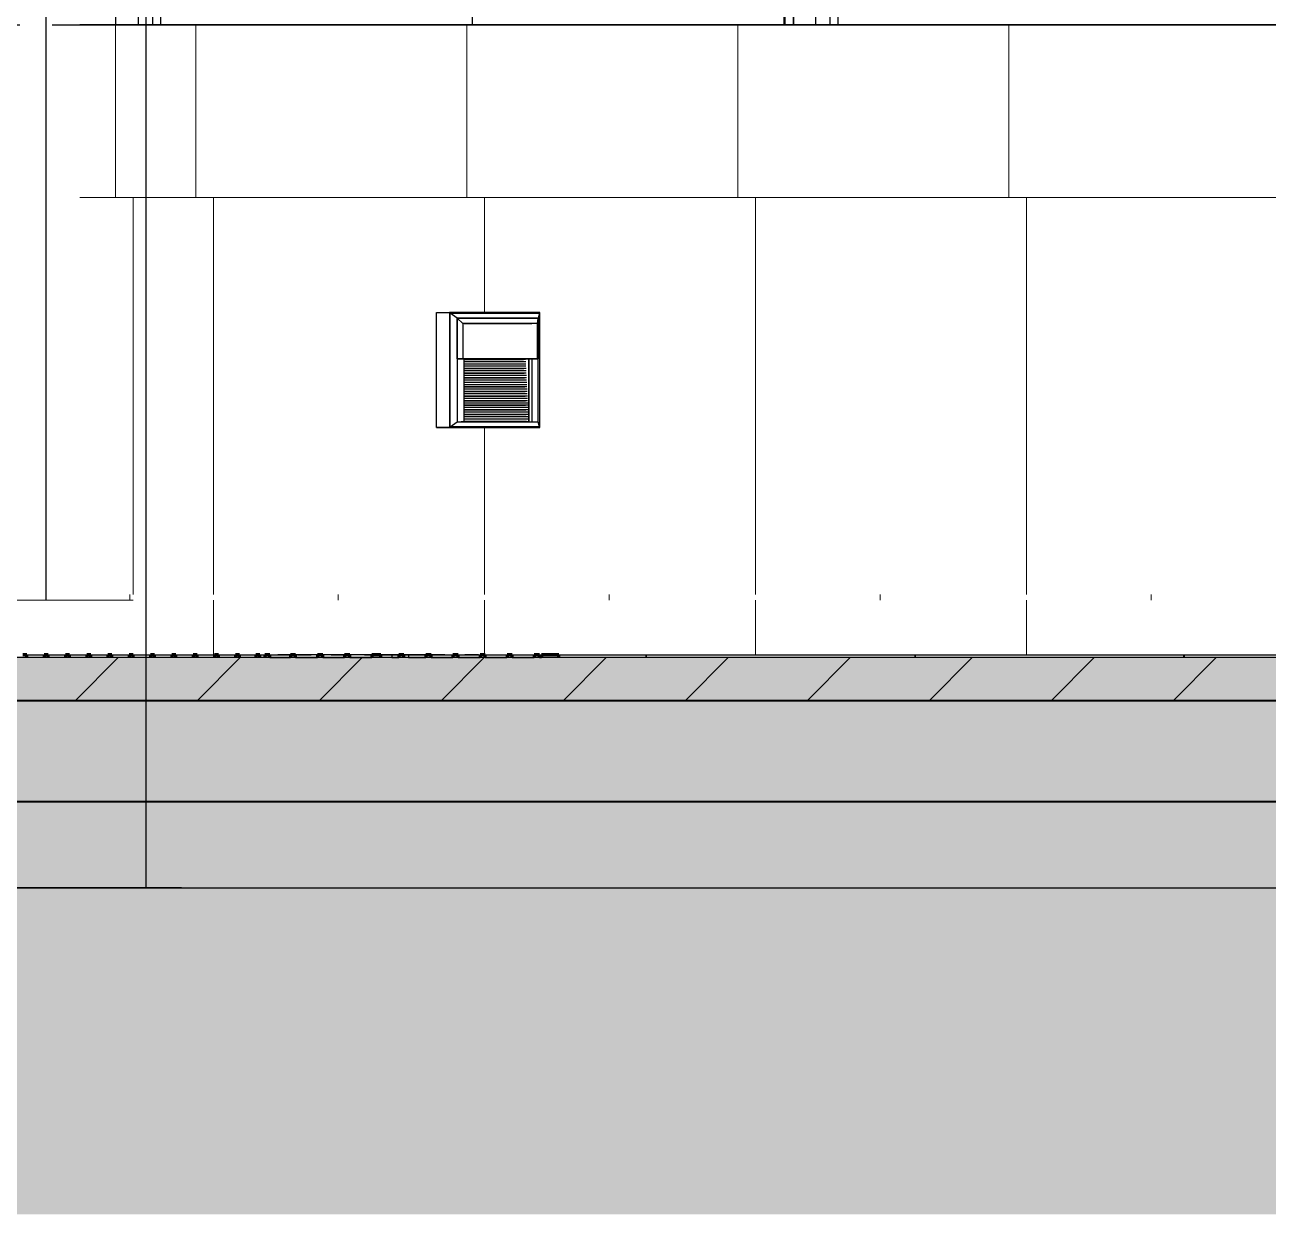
# Model space of a CAD drawing. Header units: millimetres. Extents: x 2519235 to 7246330, y 25937 to 201821.
# Drawn here: x 2748666 to 2750828, y 28504 to 30589 of the extents above; entities that cross this region are included whole.
import ezdxf

# ---------------------------------------------------------------- set-up
doc = ezdxf.new("R2010")
doc.units = ezdxf.units.MM
doc.set_wipeout_variables(frame=1)
doc.linetypes.add('TA_GL_000.90000', pattern=[2.475, 0.9, -0.225, 0.225, -0.225, 0.9])
for name, color, linetype in [('000 - 0_HIDE_OBJ_FRAMING_DEF_SUB_1', 7, 'Continuous'), ('000 - 0_SYM_DWG_GRIDLINE_MAIN_COLOR_251', 7, 'Continuous'), ('000 - CONCRETE_COL_CUT_COLOR_1', 7, 'Continuous'), ('000 - CONCRETE_COL_CUT_COLOR_3', 7, 'Continuous'), ('000 - CONCRETE_COL_CUT_COLOR_5', 7, 'Continuous'), ('000 - CONCRETE_COL_HATCH_', 7, 'Continuous'), ('000 - CONCRETE_COL_WIPEOUT_', 7, 'Continuous'), ('_งานโครงสร้าง', 7, 'Continuous'), ('A-GLAZ-CURT', 7, 'Continuous'), ('S-COLS-E', 7, 'Continuous')]:
    doc.layers.add(name, color=color, linetype=linetype)
doc.layers.add('A-DETL', color=7, linetype='Continuous', lineweight=70)
doc.layers.add('E-LITE-EQPM', color=7, linetype='Continuous', lineweight=9)
doc.layers.get('A-DETL').off()
doc.styles.add('TA', font='', dxfattribs={"height": 4.5})
doc.styles.get('TA').set_extended_font_data('Cordia New')

# ---------------------------------------------------------------- blocks, each defined once
blk = doc.blocks.new('DPA_Curved type A - Curved Type A-31239843-ENTRANCE 1 - ELEVATION 1')
at = {"layer": '000 - 0_HIDE_OBJ_FRAMING_DEF_SUB_1', "color": 7}
for p, q in [((3016400.9, 102290), (3016400.9, 105290)), ((3016440.2, 102290), (3016440.2, 105290)), ((3016465, 102290), (3016465, 105290)), ((3016479, 102290), (3016479, 105290)), ((3016400.9, 102290), (3016308.1, 102290)), ((3016308.1, 102290), (3017242.7, 102290)), ((3016440.2, 102290), (3016400.9, 102290)), ((3016465, 102290), (3016440.2, 102290)), ((3016479, 102290), (3016465, 102290)), ((3017563, 102290), (3016479, 102290))]:
    blk.add_line(p, q, dxfattribs=at)
blk = doc.blocks.new('DPA_Curved type B - Curved Type B-31237758-ENTRANCE 1 - ELEVATION 1')
at = {"layer": '000 - 0_HIDE_OBJ_FRAMING_DEF_SUB_1', "color": 7}
for p, q in [((3015842.8, 102290), (3015842.8, 105290)), ((3016384.7, 102290), (3016384.7, 105290)), ((3016386.4, 102290), (3016386.4, 105290)), ((3016400.9, 105290), (3016400.9, 102290)), ((3015222.7, 102290), (3015222.7, 103440)), ((3015262, 102290), (3015262, 103440)), ((3015286.7, 102290), (3015286.7, 103440)), ((3015300.8, 102290), (3015300.8, 103440)), ((3015222.7, 102290), (3015160.1, 102290)), ((3015262, 102290), (3015222.7, 102290)), ((3015286.7, 102290), (3015262, 102290)), ((3015300.8, 102290), (3015286.7, 102290)), ((3015842.8, 102290), (3015300.8, 102290)), ((3015336.5, 102290), (3016308.1, 102290)), ((3016384.7, 102290), (3015842.8, 102290)), ((3016308.1, 102290), (3016400.9, 102290)), ((3016400.9, 102290), (3016361.7, 102290)), ((3016361.7, 102290), (3016386.4, 102290)), ((3016386.4, 102290), (3016384.7, 102290))]:
    blk.add_line(p, q, dxfattribs=at)
blk = doc.blocks.new('ACM_STR_COLN_Precast- Rectangular Column - 300x300-36090065-ENTRANCE 1 - ELEVATION 1')
at = {"layer": '000 - 0_HIDE_OBJ_FRAMING_DEF_SUB_1', "color": 7}
blk.add_line((3015100.9, 103440), (3015100.9, 101290), dxfattribs=at)
blk = doc.blocks.new('DPA_Drainage Gutter_Landscape PP17_REV B - DPA_Drainage Gutter_Landscape PP17_REV B-36085527-ENTRANCE 1 - ELEVATION 1')
at = {"layer": '000 - 0_HIDE_OBJ_FRAMING_DEF_SUB_1', "color": 7, "lineweight": 70}
for p, q in [((3015067.9, 101195), (3015060.9, 101195)), ((3015067.9, 101190), (3015067.9, 101195)), ((3015104.9, 101195), (3015097.9, 101195)), ((3015097.9, 101195), (3015097.9, 101190)), ((3015104.9, 101190), (3015104.9, 101195)), ((3015141.9, 101195), (3015134.9, 101195)), ((3015134.9, 101195), (3015134.9, 101190)), ((3015141.9, 101190), (3015141.9, 101195)), ((3015178.9, 101195), (3015171.9, 101195)), ((3015171.9, 101195), (3015171.9, 101190)), ((3015178.9, 101190), (3015178.9, 101195)), ((3015215.9, 101195), (3015208.9, 101195)), ((3015208.9, 101195), (3015208.9, 101190)), ((3015215.9, 101190), (3015215.9, 101195)), ((3015252.9, 101195), (3015245.9, 101195)), ((3015245.9, 101195), (3015245.9, 101190)), ((3015252.9, 101190), (3015252.9, 101195)), ((3015289.9, 101195), (3015282.9, 101195)), ((3015282.9, 101195), (3015282.9, 101190)), ((3015289.9, 101190), (3015289.9, 101195)), ((3015326.9, 101195), (3015319.9, 101195)), ((3015319.9, 101195), (3015319.9, 101190)), ((3015326.9, 101190), (3015326.9, 101195)), ((3015363.9, 101195), (3015356.9, 101195)), ((3015356.9, 101195), (3015356.9, 101190)), ((3015363.9, 101190), (3015363.9, 101195)), ((3015400.9, 101195), (3015393.9, 101195)), ((3015393.9, 101195), (3015393.9, 101190)), ((3015400.9, 101190), (3015400.9, 101195)), ((3015437.9, 101195), (3015430.9, 101195)), ((3015430.9, 101195), (3015430.9, 101190)), ((3015437.9, 101190), (3015437.9, 101195)), ((3015472.9, 101195), (3015465.9, 101195)), ((3015465.9, 101195), (3015465.9, 101190)), ((3015472.9, 101190), (3015472.9, 101195))]:
    blk.add_line(p, q, dxfattribs=at)
at = {"layer": '000 - 0_HIDE_OBJ_FRAMING_DEF_SUB_1', "color": 7}
for p, q in [((3015067.9, 101190), (3015067.9, 101195)), ((3015067.9, 101195), (3015097.9, 101195)), ((3015097.9, 101190), (3015067.9, 101190)), ((3015097.9, 101195), (3015097.9, 101190)), ((3015104.9, 101195), (3015104.9, 101190)), ((3015104.9, 101195), (3015134.9, 101195)), ((3015134.9, 101190), (3015104.9, 101190)), ((3015134.9, 101195), (3015134.9, 101190)), ((3015141.9, 101190), (3015141.9, 101195)), ((3015141.9, 101195), (3015171.9, 101195)), ((3015171.9, 101190), (3015141.9, 101190)), ((3015171.9, 101195), (3015171.9, 101190)), ((3015178.9, 101195), (3015178.9, 101190)), ((3015178.9, 101195), (3015208.9, 101195)), ((3015208.9, 101190), (3015178.9, 101190)), ((3015208.9, 101190), (3015208.9, 101195)), ((3015215.9, 101195), (3015215.9, 101190)), ((3015215.9, 101195), (3015245.9, 101195)), ((3015245.9, 101190), (3015215.9, 101190)), ((3015245.9, 101195), (3015245.9, 101190)), ((3015252.9, 101195), (3015252.9, 101190)), ((3015252.9, 101195), (3015282.9, 101195)), ((3015282.9, 101190), (3015252.9, 101190)), ((3015282.9, 101190), (3015282.9, 101195)), ((3015289.9, 101195), (3015289.9, 101190)), ((3015289.9, 101195), (3015319.9, 101195)), ((3015319.9, 101190), (3015289.9, 101190)), ((3015319.9, 101195), (3015319.9, 101190)), ((3015326.9, 101195), (3015326.9, 101190)), ((3015326.9, 101195), (3015356.9, 101195)), ((3015356.9, 101190), (3015326.9, 101190)), ((3015356.9, 101190), (3015356.9, 101195)), ((3015363.9, 101195), (3015363.9, 101190)), ((3015363.9, 101195), (3015393.9, 101195)), ((3015393.6, 101190), (3015363.9, 101190)), ((3015393.9, 101195), (3015393.9, 101190)), ((3015400.9, 101195), (3015400.9, 101190)), ((3015400.9, 101195), (3015430.9, 101195)), ((3015430.9, 101190), (3015400.9, 101190)), ((3015430.9, 101190), (3015430.9, 101195)), ((3015437.9, 101195), (3015465.9, 101195))]:
    blk.add_line(p, q, dxfattribs=at)
blk = doc.blocks.new('DPA_Drainage Gutter_Landscape PP17_REV B - DPA_Drainage Gutter_Landscape PP17_REV B-36085645-ENTRANCE 1 - ELEVATION 1')
at = {"layer": '000 - 0_HIDE_OBJ_FRAMING_DEF_SUB_1', "color": 7}
for p, q in [((3015433.1, 101195), (3015481.7, 101195)), ((3015453.1, 101195), (3015475.1, 101195)), ((3015475.1, 101195), (3015526.3, 101195)), ((3015480.6, 101195), (3015504.2, 101195)), ((3015490.6, 101190), (3015526.3, 101190)), ((3015573.4, 101195), (3015504.2, 101195)), ((3015533.3, 101195), (3015509.7, 101195)), ((3015620.5, 101195), (3015533.3, 101195)), ((3015535.2, 101190), (3015573.4, 101190)), ((3015538.8, 101195), (3015562.3, 101195)), ((3015667.6, 101195), (3015562.3, 101195)), ((3015591.4, 101195), (3015567.8, 101195)), ((3015582.3, 101190), (3015620.5, 101190)), ((3015698.4, 101195), (3015591.4, 101195)), ((3015597.2, 101195), (3015620.4, 101195)), ((3015727.5, 101195), (3015620.4, 101195)), ((3015649.5, 101195), (3015625.9, 101195)), ((3015629.4, 101190), (3015667.6, 101190)), ((3015756.6, 101195), (3015649.5, 101195)), ((3015655, 101195), (3015678.6, 101195)), ((3015785.6, 101195), (3015678.6, 101195)), ((3015683.6, 101195), (3015702.8, 101195)), ((3015702.8, 101190), (3015683.6, 101190)), ((3015684.1, 101195), (3015707.6, 101195)), ((3015702.8, 101195), (3015714.7, 101195)), ((3015702.8, 101195), (3015702.8, 101190)), ((3015702.8, 101190), (3015714.7, 101190)), ((3015707.6, 101195), (3015814.7, 101195)), ((3015708.3, 101195), (3015731.8, 101195)), ((3015736.7, 101195), (3015713.1, 101195)), ((3015731.8, 101190), (3015723.6, 101190)), ((3015731.8, 101195), (3015761.8, 101195)), ((3015731.8, 101195), (3015731.8, 101190)), ((3015731.8, 101190), (3015761.8, 101190)), ((3015736.7, 101195), (3015843.8, 101195)), ((3015737.3, 101195), (3015760.9, 101195)), ((3015742.2, 101195), (3015765.8, 101195)), ((3015760.9, 101195), (3015808.9, 101195)), ((3015765.8, 101195), (3015872.8, 101195)), ((3015766.4, 101195), (3015790, 101195)), ((3015770.7, 101190), (3015808.9, 101190)), ((3015794.8, 101195), (3015771.3, 101195)), ((3015790, 101195), (3015856, 101195)), ((3015794.8, 101195), (3015901.9, 101195)), ((3015795.5, 101195), (3015819, 101195)), ((3015800.9, 101195), (3015823.9, 101195)), ((3015817.8, 101190), (3015856, 101190)), ((3015819, 101195), (3015903.1, 101195)), ((3015823.9, 101195), (3015931, 101195)), ((3015824.5, 101195), (3015848.1, 101195)), ((3015853, 101195), (3015829.4, 101195)), ((3015848.1, 101195), (3015950.2, 101195)), ((3015853, 101195), (3015960, 101195)), ((3015853.6, 101195), (3015877.2, 101195)), ((3015858.5, 101195), (3015882, 101195)), ((3015864.9, 101190), (3015902.7, 101190)), ((3015877.2, 101195), (3015984.2, 101195)), ((3015882, 101195), (3015989.1, 101195)), ((3015882.7, 101195), (3015906.2, 101195)), ((3015887.5, 101195), (3015909.5, 101195)), ((3015900.7, 101195), (3016145.1, 101195)), ((3015906.2, 101195), (3016013.3, 101195)), ((3015909.5, 101195), (3016016.6, 101195)), ((3015911.7, 101195), (3015935.3, 101195)), ((3015912, 101190), (3015950.2, 101190)), ((3015920.7, 101195), (3015942.7, 101195)), ((3015935.3, 101195), (3016042.3, 101195)), ((3015940.8, 101195), (3015964.3, 101195)), ((3015942.7, 101195), (3016049.8, 101195)), ((3015948.2, 101195), (3015971.8, 101195)), ((3015959.1, 101190), (3015963.1, 101190)), ((3015964.3, 101195), (3016071.4, 101195)), ((3015969.8, 101195), (3015993.4, 101195)), ((3015971.8, 101195), (3016078.8, 101195)), ((3015977.3, 101195), (3016000.8, 101195)), ((3015993, 101195), (3016144.9, 101195)), ((3015993.4, 101195), (3016100.5, 101195)), ((3015998.9, 101195), (3016020.9, 101195)), ((3016000.8, 101195), (3016107.9, 101195)), ((3016006.3, 101195), (3016029.9, 101195)), ((3016020.9, 101195), (3016128, 101195)), ((3016029.9, 101195), (3016137, 101195)), ((3016032.1, 101195), (3016054.1, 101195)), ((3016035.4, 101195), (3016059, 101195)), ((3016054.1, 101195), (3016161.2, 101195)), ((3016059, 101195), (3016166, 101195)), ((3016059.6, 101195), (3016083.2, 101195)), ((3016064.5, 101195), (3016088, 101195)), ((3016083.2, 101195), (3016190.2, 101195)), ((3016088, 101195), (3016195.1, 101195)), ((3016088.7, 101195), (3016112.2, 101195)), ((3016093.5, 101195), (3016117.1, 101195)), ((3016112.2, 101195), (3016219.3, 101195)), ((3016117.1, 101195), (3016224.2, 101195)), ((3016117.7, 101195), (3016141.3, 101195)), ((3016122.6, 101195), (3016146.2, 101195)), ((3016141.3, 101195), (3016248.4, 101195)), ((3016144.9, 101190), (3016144.9, 101195)), ((3016145.1, 101195), (3016612.5, 101195)), ((3016145.1, 101195), (3016145.1, 101190)), ((3016146.2, 101195), (3016253.2, 101195)), ((3016146.8, 101195), (3016170.4, 101195)), ((3016151.7, 101195), (3016175.2, 101195)), ((3016170.4, 101195), (3016277.4, 101195)), ((3016175.2, 101195), (3016282.3, 101195)), ((3016175.9, 101195), (3016199.4, 101195)), ((3016180.7, 101195), (3016204.3, 101195)), ((3016199.4, 101195), (3016306.5, 101195)), ((3016204.3, 101195), (3016311.3, 101195)), ((3016204.9, 101195), (3016228.5, 101195)), ((3016209.8, 101195), (3016233.3, 101195)), ((3016228.5, 101195), (3016335.5, 101195)), ((3016233.3, 101195), (3016340.4, 101195)), ((3016234, 101195), (3016257.5, 101195)), ((3016238.8, 101195), (3016262.4, 101195)), ((3016257.5, 101195), (3016364.6, 101195)), ((3016262.4, 101195), (3016369.5, 101195)), ((3016263, 101195), (3016286.6, 101195)), ((3016267.9, 101195), (3016291.5, 101195)), ((3016286.6, 101195), (3016393.7, 101195)), ((3016291.5, 101195), (3016398.5, 101195)), ((3016292.1, 101195), (3016315.7, 101195)), ((3016297, 101195), (3016320.5, 101195)), ((3016315.7, 101195), (3016422.7, 101195)), ((3016320.5, 101195), (3016427.6, 101195)), ((3016321.2, 101195), (3016344.7, 101195)), ((3016326, 101195), (3016349.6, 101195)), ((3016344.7, 101195), (3016451.8, 101195)), ((3016349.6, 101195), (3016456.7, 101195)), ((3016350.2, 101195), (3016373.8, 101195)), ((3016355.1, 101195), (3016377.1, 101195)), ((3016368.3, 101195), (3016612.7, 101195)), ((3016373.8, 101195), (3016480.9, 101195)), ((3016377.1, 101195), (3016484.2, 101195)), ((3016379.3, 101195), (3016402.9, 101195)), ((3016388.3, 101195), (3016410.3, 101195)), ((3016402.9, 101195), (3016509.9, 101195)), ((3016408.4, 101195), (3016431.9, 101195)), ((3016410.3, 101195), (3016517.4, 101195)), ((3016415.8, 101195), (3016439.4, 101195)), ((3016431.9, 101195), (3016539, 101195)), ((3016437.4, 101195), (3016461, 101195)), ((3016439.4, 101195), (3016546.4, 101195)), ((3016444.9, 101195), (3016468.4, 101195)), ((3016461, 101195), (3016568.1, 101195)), ((3016466.5, 101195), (3016488.5, 101195)), ((3016468.4, 101195), (3016575.5, 101195)), ((3016473.9, 101195), (3016497.5, 101195)), ((3016488.5, 101195), (3016595.5, 101195)), ((3016497.5, 101195), (3016604.5, 101195)), ((3016499.7, 101195), (3016521.7, 101195)), ((3016503, 101195), (3016526.5, 101195)), ((3016521.7, 101195), (3016628.7, 101195)), ((3016526.5, 101195), (3016633.6, 101195)), ((3016527.2, 101195), (3016550.7, 101195)), ((3016532, 101195), (3016555.6, 101195)), ((3016550.7, 101195), (3016657.8, 101195)), ((3016555.6, 101195), (3016662.7, 101195)), ((3016556.2, 101195), (3016579.8, 101195)), ((3016561.1, 101195), (3016584.7, 101195)), ((3016579.8, 101195), (3016686.9, 101195)), ((3016584.7, 101195), (3016691.7, 101195)), ((3016585.3, 101195), (3016608.9, 101195)), ((3016590.2, 101195), (3016613.7, 101195)), ((3016608.9, 101195), (3016715.9, 101195)), ((3016612.5, 101190), (3016612.5, 101195)), ((3016612.7, 101195), (3017080.1, 101195)), ((3016612.7, 101195), (3016612.7, 101190)), ((3016613.7, 101195), (3016720.8, 101195)), ((3016615.4, 101195), (3016637.9, 101195)), ((3016619.2, 101195), (3016642.8, 101195)), ((3016637.9, 101195), (3016745, 101195)), ((3016642.8, 101195), (3016749.9, 101195)), ((3016643.4, 101195), (3016667, 101195)), ((3016648.3, 101195), (3016671.9, 101195)), ((3016667, 101195), (3016774.1, 101195)), ((3016671.9, 101195), (3016778.9, 101195)), ((3016672.5, 101195), (3016696.1, 101195)), ((3016677.4, 101195), (3016700.9, 101195)), ((3016696.1, 101195), (3016803.1, 101195)), ((3016700.9, 101195), (3016808, 101195)), ((3016701.6, 101195), (3016725.1, 101195)), ((3016706.4, 101195), (3016730, 101195)), ((3016725.1, 101195), (3016832.2, 101195)), ((3016730, 101195), (3016837.1, 101195)), ((3016730.6, 101195), (3016754.2, 101195)), ((3016735.5, 101195), (3016759.1, 101195)), ((3016754.2, 101195), (3016861.3, 101195)), ((3016759.1, 101195), (3016866.1, 101195)), ((3016759.7, 101195), (3016783.3, 101195)), ((3016764.6, 101195), (3016788.1, 101195)), ((3016783.3, 101195), (3016890.3, 101195)), ((3016788.1, 101195), (3016895.2, 101195)), ((3016788.8, 101195), (3016812.3, 101195)), ((3016793.6, 101195), (3016817.2, 101195)), ((3016812.3, 101195), (3016919.4, 101195)), ((3016817.2, 101195), (3016924.2, 101195)), ((3016817.8, 101195), (3016841.4, 101195)), ((3016822.7, 101195), (3016844.7, 101195)), ((3016835.8, 101195), (3017080.3, 101195)), ((3016841.4, 101195), (3016948.4, 101195)), ((3016844.7, 101195), (3016951.7, 101195)), ((3016846.9, 101195), (3016870.4, 101195)), ((3016855.9, 101195), (3016877.9, 101195)), ((3016870.4, 101195), (3016977.5, 101195)), ((3016875.9, 101195), (3016899.5, 101195)), ((3016877.9, 101195), (3016984.9, 101195)), ((3016883.4, 101195), (3016906.9, 101195)), ((3016899.5, 101195), (3017006.6, 101195)), ((3016905, 101195), (3016928.6, 101195)), ((3016906.9, 101195), (3017014, 101195)), ((3016912.4, 101195), (3016936, 101195)), ((3016928.6, 101195), (3017035.6, 101195)), ((3016934.1, 101195), (3016956.1, 101195)), ((3016936, 101195), (3017043.1, 101195)), ((3016941.5, 101195), (3016965.1, 101195)), ((3016956.1, 101195), (3017063.1, 101195)), ((3016965.1, 101195), (3017072.1, 101195)), ((3016967.3, 101195), (3016989.3, 101195)), ((3016970.6, 101195), (3016994.1, 101195)), ((3016989.3, 101195), (3017096.3, 101195)), ((3016994.1, 101195), (3017101.2, 101195)), ((3016994.8, 101195), (3017018.3, 101195)), ((3016999.6, 101195), (3017022.7, 101195)), ((3017018.3, 101195), (3017124.5, 101195)), ((3017023.2, 101195), (3017130.3, 101195)), ((3017023.8, 101195), (3017047.4, 101195)), ((3017028.7, 101195), (3017052.3, 101195)), ((3017047.4, 101195), (3017154.5, 101195)), ((3017052.3, 101195), (3017159.3, 101195)), ((3017052.9, 101195), (3017076.5, 101195)), ((3017057.8, 101195), (3017081.3, 101195)), ((3017076.5, 101195), (3017183.5, 101195)), ((3017080.1, 101190), (3017080.1, 101195)), ((3017080.3, 101195), (3017547.7, 101195)), ((3017080.3, 101195), (3017080.3, 101190)), ((3017081.3, 101195), (3017188.4, 101195)), ((3017082, 101195), (3017105.5, 101195)), ((3017086.8, 101195), (3017110.4, 101195)), ((3017105.5, 101195), (3017212.6, 101195)), ((3017110.4, 101195), (3017217.4, 101195)), ((3017111, 101195), (3017134.6, 101195)), ((3017115.9, 101195), (3017139.4, 101195)), ((3017134.6, 101195), (3017241.6, 101195)), ((3017139.4, 101195), (3017246.5, 101195)), ((3017140.1, 101195), (3017163.6, 101195)), ((3017144.9, 101195), (3017168.5, 101195)), ((3017163.6, 101195), (3017270.7, 101195)), ((3017168.5, 101195), (3017275.6, 101195)), ((3017169.1, 101195), (3017192.7, 101195)), ((3017174, 101195), (3017197.6, 101195)), ((3017192.7, 101195), (3017299.8, 101195)), ((3017197.6, 101195), (3017304.6, 101195)), ((3017198.2, 101195), (3017221.8, 101195)), ((3017203.1, 101195), (3017226.3, 101195)), ((3017221.8, 101195), (3017328.2, 101195))]:
    blk.add_line(p, q, dxfattribs=at)
at = {"layer": '000 - 0_HIDE_OBJ_FRAMING_DEF_SUB_1', "color": 7, "lineweight": 70}
for p, q in [((3015490.6, 101195), (3015481.7, 101195)), ((3015481.7, 101195), (3015481.7, 101190)), ((3015490.6, 101190), (3015490.6, 101195)), ((3015535.2, 101195), (3015526.3, 101195)), ((3015526.3, 101195), (3015526.3, 101190)), ((3015535.2, 101190), (3015535.2, 101195)), ((3015573.4, 101195), (3015573.4, 101190)), ((3015582.3, 101195), (3015573.4, 101195)), ((3015582.3, 101190), (3015582.3, 101195)), ((3015620.5, 101195), (3015620.5, 101190)), ((3015629.4, 101195), (3015620.5, 101195)), ((3015629.4, 101190), (3015629.4, 101195)), ((3015667.6, 101195), (3015667.6, 101190)), ((3015683.6, 101195), (3015667.6, 101195)), ((3015683.6, 101190), (3015683.6, 101195)), ((3015723.6, 101195), (3015714.7, 101195)), ((3015714.7, 101195), (3015714.7, 101190)), ((3015723.6, 101190), (3015723.6, 101195)), ((3015770.7, 101195), (3015761.8, 101195)), ((3015761.8, 101195), (3015761.8, 101190)), ((3015770.7, 101190), (3015770.7, 101195)), ((3015817.8, 101195), (3015808.9, 101195)), ((3015808.9, 101195), (3015808.9, 101190)), ((3015817.8, 101190), (3015817.8, 101195)), ((3015864.9, 101195), (3015856, 101195)), ((3015856, 101195), (3015856, 101190)), ((3015864.9, 101190), (3015864.9, 101195)), ((3015912, 101195), (3015903.1, 101195)), ((3015903.1, 101195), (3015903.1, 101190)), ((3015912, 101190), (3015912, 101195)), ((3015959.1, 101195), (3015950.2, 101195)), ((3015950.2, 101195), (3015950.2, 101190)), ((3015959.1, 101190), (3015959.1, 101195)), ((3015993, 101195), (3015963.1, 101195)), ((3015963.1, 101195), (3015963.1, 101190)), ((3015993, 101190), (3015993, 101195))]:
    blk.add_line(p, q, dxfattribs=at)
blk = doc.blocks.new('DPA_LIGHTING_WALL MOUNT_WLL711 1 - 10W LED_use_-V135-ENTRANCE 1 - ELEVATION 1')
at = {"layer": '000 - 0_HIDE_OBJ_FRAMING_DEF_SUB_1', "color": 7}
for p, q in [((3015780.4, 101590), (3015780.4, 101790)), ((3015780.4, 101790), (3015937.5, 101790)), ((3015780.4, 101790), (3015803.1, 101790)), ((3015960.2, 101790), (3015803.1, 101790)), ((3015803.1, 101790), (3015803.1, 101590)), ((3015815.9, 101780), (3015803.9, 101789)), ((3015803.9, 101591), (3015803.9, 101789)), ((3015803.9, 101789), (3015959.4, 101789)), ((3015815.9, 101780), (3015815.9, 101600)), ((3015957.3, 101780), (3015815.9, 101780)), ((3015815.9, 101780), (3015957.3, 101780)), ((3015815.9, 101780), (3015826, 101771)), ((3015815.9, 101709.5), (3015815.9, 101780)), ((3015955.7, 101771), (3015826, 101771)), ((3015826, 101771), (3015826, 101709.4)), ((3015828.2, 101771), (3015945.9, 101771)), ((3015941, 101771), (3015828.2, 101771)), ((3015828.2, 101771), (3015941, 101771)), ((3015923, 101771), (3015828.2, 101771)), ((3015941, 101771), (3015923, 101771)), ((3015960.2, 101790), (3015937.5, 101790)), ((3015945.9, 101771), (3015941, 101771)), ((3015955.7, 101771), (3015957.3, 101780)), ((3015955.7, 101709.4), (3015955.7, 101771)), ((3015959.4, 101789), (3015957.3, 101780)), ((3015957.3, 101600), (3015957.3, 101780)), ((3015957.3, 101780), (3015957.3, 101709.5)), ((3015959.4, 101789), (3015959.4, 101591)), ((3015960.2, 101590), (3015960.2, 101790)), ((3015815.9, 101709.5), (3015826, 101709.4)), ((3015957.3, 101709.5), (3015815.9, 101709.5)), ((3015826, 101709.4), (3015955.7, 101709.4)), ((3015828.2, 101600), (3015828.2, 101709.4)), ((3015828.2, 101708.9), (3015935.3, 101708.9)), ((3015828.2, 101708.5), (3015931.6, 101708.5)), ((3015941, 101600), (3015941, 101709.4)), ((3015941, 101709.4), (3015941, 101600)), ((3015945.9, 101709.4), (3015945.9, 101600)), ((3015957.3, 101709.5), (3015955.7, 101709.4)), ((3015828.2, 101704.9), (3015935.4, 101704.9)), ((3015828.2, 101701), (3015935.6, 101701)), ((3015828.2, 101700.5), (3015931.9, 101700.5)), ((3015828.2, 101697), (3015935.8, 101697)), ((3015828.2, 101693), (3015936, 101693)), ((3015828.2, 101692.5), (3015932.3, 101692.5)), ((3015828.2, 101689), (3015936.2, 101689)), ((3015828.2, 101685), (3015936.4, 101685)), ((3015828.2, 101684.5), (3015932.7, 101684.5)), ((3015828.2, 101681), (3015936.6, 101681)), ((3015828.2, 101677), (3015936.8, 101677)), ((3015828.2, 101676.6), (3015933.1, 101676.6)), ((3015828.2, 101673), (3015936.9, 101673)), ((3015828.2, 101669), (3015937.1, 101669)), ((3015828.2, 101668.6), (3015933.4, 101668.6)), ((3015828.2, 101665.1), (3015937.3, 101665.1)), ((3015828.2, 101661.1), (3015937.5, 101661.1)), ((3015828.2, 101660.6), (3015933.8, 101660.6)), ((3015828.2, 101657.1), (3015937.7, 101657.1)), ((3015828.2, 101653.1), (3015937.9, 101653.1)), ((3015828.2, 101652.6), (3015934.2, 101652.6)), ((3015828.2, 101649.1), (3015938.1, 101649.1)), ((3015828.2, 101645.1), (3015938.3, 101645.1)), ((3015828.2, 101644.7), (3015934.6, 101644.7)), ((3015828.2, 101641.1), (3015938.4, 101641.1)), ((3015828.2, 101637.1), (3015938.6, 101637.1)), ((3015828.2, 101636.7), (3015934.9, 101636.7)), ((3015828.2, 101633.1), (3015938.8, 101633.1)), ((3015828.2, 101629.2), (3015939, 101629.2)), ((3015828.2, 101628.7), (3015935.3, 101628.7)), ((3015828.2, 101625.2), (3015939.2, 101625.2)), ((3015828.2, 101621.2), (3015939.4, 101621.2)), ((3015828.2, 101620.7), (3015935.7, 101620.7)), ((3015803.9, 101591), (3015815.9, 101600)), ((3015815.9, 101600), (3015828.2, 101600)), ((3015823.3, 101600), (3015941, 101600)), ((3015828.2, 101600), (3015823.3, 101600)), ((3015941, 101600), (3015823.3, 101600)), ((3015923, 101600), (3015823.3, 101600)), ((3015828.2, 101617.2), (3015939.6, 101617.2)), ((3015828.2, 101613.2), (3015939.8, 101613.2)), ((3015828.2, 101612.8), (3015936.1, 101612.8)), ((3015828.2, 101609.2), (3015939.9, 101609.2)), ((3015828.2, 101605.2), (3015940.1, 101605.2)), ((3015936.4, 101604.8), (3015828.2, 101604.8)), ((3015828.2, 101600.8), (3015936.6, 101600.8)), ((3015934.3, 101600.6), (3015828.2, 101600.6)), ((3015828.2, 101600), (3015945.9, 101600)), ((3015923, 101600), (3015941, 101600)), ((3015941, 101600), (3015945.9, 101600)), ((3015945.9, 101600), (3015957.3, 101600)), ((3015959.4, 101591), (3015957.3, 101600)), ((3015937.5, 101590), (3015780.4, 101590)), ((3015780.4, 101590), (3015803.1, 101590)), ((3015803.1, 101590), (3015960.2, 101590)), ((3015959.4, 101591), (3015803.9, 101591)), ((3015937.5, 101590), (3015960.2, 101590))]:
    blk.add_line(p, q, dxfattribs=at)
blk = doc.blocks.new('*U1049')
at = {"layer": '000 - CONCRETE_COL_HATCH_'}
h = blk.add_hatch(dxfattribs=at)
h.set_pattern_fill('ANSI31', scale=0.25)
h.set_pattern_definition([(45, (1983745.8844, -850006.8257), (-0.56126600757, 0.56126600757), [])])
h.paths.add_polyline_path([(0, 0), (0, -75), (15426.4, -75), (15833.7, -75), (44374.7, -75), (44374.7, 0)])
at = {"layer": '000 - CONCRETE_COL_CUT_COLOR_1', "color": 7}
for points in [[(15833.7, -75), (44374.7, -75)], [(44374.7, 0), (0, 0)]]:
    blk.add_lwpolyline(points, dxfattribs=at)
blk = doc.blocks.new('*U1051')
at = {"layer": '000 - CONCRETE_COL_HATCH_'}
h = blk.add_hatch(dxfattribs=at)
h.set_pattern_fill('EARTH', scale=0.5, angle=45)
h.set_pattern_definition([(45, (88751.0504, -816679.242), (0, 4.49012806), [3.175, -3.175]), (45, (88750.2085, -816678.4), (0, 4.49012806), [3.175, -3.175]), (45, (88749.3666, -816677.558), (0, 4.49012806), [3.175, -3.175]), (135, (88749.3666, -816676.997), (-4.49012806, 0), [3.175, -3.175]), (135, (88750.2085, -816676.155), (-4.49012806, 0), [3.175, -3.175]), (135, (88751.0504, -816675.313), (-4.49012806, 0), [3.175, -3.175])])
h.paths.add_polyline_path([(0, 0), (44375.5, 0), (44375.5, 718), (0, 718)])
blk = doc.blocks.new('*U1679')
at = {"layer": '000 - CONCRETE_COL_HATCH_'}
h = blk.add_hatch(dxfattribs=at)
h.set_pattern_fill('AR-CONC', scale=0.04)
h.set_pattern_definition([(50, (362366.6603, -853071.7804), (7.28738676, -0.63756342), [0.762, -8.382]), (355, (362366.66, -853071.7804), (-1.40973686, 7.64227381), [0.6096, -6.705623367]), (100.4514447, (362367.2676, -853071.8336), (5.877649884, 7.004710076), [0.64760035, -7.123609784]), (46.1842, (362366.66, -853069.748), (10.84316164, -1.68169312), [1.143, -12.573]), (96.6355576, (362367.564, -853069.889), (9.49616536, 9.89704498), [0.97140093, -10.68542433]), (351.1841512, (362366.66, -853069.748), (9.49616536, 9.89704498), [0.91439868, -10.05838928]), (21, (362367.6763, -853070.2564), (6.06457565, -4.090607927), [0.762, -8.382]), (326, (362367.676, -853070.2564), (2.472081134, 7.367518645), [0.6096, -6.7056]), (71.451445, (362368.182, -853070.597), (8.53665677, 3.276910755), [0.64760035, -7.123597504]), (37.5, (362366.6603, -853071.7804), (0.12354413, 3.382201555), [0, -6.62432, 0, -6.8072, 0, -6.731]), (7.5, (362366.6603, -853071.7804), (2.6727865, 4.007222993), [0, -3.88112, 0, -6.47192, 0, -2.5654]), (327.5, (362364.3947, -853071.7804), (5.423623807, -0.22914976), [0, -2.54, 0, -7.9248, 0, -10.5156]), (317.5, (362363.3787, -853071.7804), (5.925167255, 1.017059641), [0, -3.302, 0, -5.26288, 0, -7.4676])])
h.paths.add_polyline_path([(0, 0), (0, -893), (320, -893), (347.6, -893), (347.6, -175), (44723.1, -175), (44723.1, -893), (45073.5, -893), (45073.1, -25), (45023.1, -25), (45023.1, 375), (44723.1, 375), (44723.1, 0), (347.6, 0), (347.6, 375), (47.6, 375), (47.6, 0)])
at = {"layer": '000 - CONCRETE_COL_CUT_COLOR_1', "color": 7, "lineweight": -2}
blk.add_lwpolyline([(347.6, -175), (44723.1, -175), (44723.1, -893), (45073.5, -893), (45073.1, -25), (45023.1, -25), (45023.1, 375), (44723.1, 375), (44723.1, 0), (347.6, 0)], dxfattribs=at)
blk = doc.blocks.new('W-1-PP17-ENT1_REV02_20260415-155428_PP17_ENT1_EX_ELE1')
at = {"layer": '000 - 0_HIDE_OBJ_FRAMING_DEF_SUB_1', "lineweight": 9}
h = blk.add_hatch(dxfattribs=at)
h.set_pattern_fill('FP_11', style=0, pattern_type=2)
h.set_pattern_definition([(90, (13100.95, 101390), (-471.294, 3e-14), [])])
h.paths.add_polyline_path([(17044.4, 101990), (17044.4, 102290), (14279.2, 102290), (14279.2, 101990), (16996.2, 101990)])
h = blk.add_hatch(dxfattribs=at)
h.set_pattern_fill('FP_4', style=0, pattern_type=2)
h.set_pattern_definition([(90, (12189.25, 100700), (-471.29, 3e-14), [])])
h.paths.add_polyline_path([(12734.7, 101190), (12734.7, 101195), (13329.7, 101195), (13330.7, 101190), (13334.8, 101190), (13334.8, 101195), (13929.8, 101195), (13929.8, 101190), (13935, 101190), (13935, 101195), (14310.1, 101195), (14310.1, 101290), (11798.7, 101290), (11798.7, 101195), (12129.4, 101195), (12129.4, 101190), (12134.5, 101190), (12134.5, 101195), (12729.5, 101195), (12729.5, 101190)])
h.paths.add_polyline_path([(11798.7, 101300), (13131.8, 101300), (13131.8, 101990), (11798.7, 101990), (11798.7, 101440.8)])
h.paths.add_polyline_path([(12671.6, 101590), (12491.7, 101590), (12491.7, 101790), (12671.6, 101790), (12671.6, 101593.1)])
h = blk.add_hatch(dxfattribs=at)
h.set_pattern_fill('FP_7', style=0, pattern_type=2)
h.set_pattern_definition([(90, (14074.43, 101300), (-471.294, 3e-14), [])])
h.paths.add_polyline_path([(16168.1, 101195), (17194.4, 101195), (17194.4, 101290), (14310.1, 101290), (14310.1, 101195), (16167.5, 101195)])
h.paths.add_polyline_path([(16996.2, 101300), (17194.4, 101300), (17194.4, 101990), (14310.1, 101990), (14310.1, 101300), (16989.8, 101300)])
h.paths.add_polyline_path([(14998.1, 101590), (14837.5, 101590), (14837.5, 101790), (15017.3, 101790), (15017.3, 101590)])
h.paths.add_polyline_path([(16586.6, 101590), (16586.6, 101790), (16761.6, 101790), (16761.6, 101590), (16588.9, 101590)])
at = {"layer": '000 - 0_HIDE_OBJ_FRAMING_DEF_SUB_1', "lineweight": 25}
h = blk.add_hatch(dxfattribs=at)
h.set_pattern_fill('FP_20', style=0, pattern_type=2)
h.set_pattern_definition([(50, (230.58, 4e-11), (364.3679, -31.8783), [38.1, -419.1]), (355, (230.6, 4e-11), (-70.4859, 382.1133), [30.48, -335.28]), (100.451, (260.95, -2.66), (293.885, 350.2334), [32.38, -356.18]), (46.184, (230.6, 101.6), (542.1585, -84.0858), [57.15, -628.65]), (96.636, (275.76, 94.6), (474.805, 494.8554), [48.57, -534.27]), (351.184, (230.6, 101.6), (474.8102, 494.85), [45.72, -502.92]), (21, (281.38, 76.2), (303.2285, -204.5305), [38.1, -419.1]), (326, (281.4, 76.2), (123.6039, 368.376), [30.48, -335.28]), (71.451, (306.65, 59.16), (426.8341, 163.8427), [32.38, -356.18]), (37.5, (230.58, 4e-11), (6.17665, 169.11015), [16.764, -314.452, 16.764, -323.596, -336.55]), (37.5, (230.58, 4e-11), (6.17665, 169.11015), [-671.576, 16.764, -319.786]), (7.5, (230.58, 4e-11), (133.63888, 200.3615), [16.764, -177.292, 16.764, -306.832, -128.27]), (7.5, (230.58, 4e-11), (133.63888, 200.3615), [-517.652, 16.764, -111.506]), (327.5, (117.3, 4e-11), (271.18182, -11.45836), [16.764, -110.236, 16.764, -379.476, -525.78]), (327.5, (117.3, 4e-11), (271.18182, -11.45836), [-523.24, 16.764, -509.016]), (317.5, (66.5, 4e-11), (296.2585, 50.85285), [16.764, -148.336, 16.764, -246.38, -373.38]), (317.5, (66.5, 4e-11), (296.2585, 50.85285), [-428.244, 16.764, -356.616])])
h.paths.add_polyline_path([(-20424, 100222), (-20424, 100940), (23951.5, 100940), (23951.5, 100222), (24301.9, 100222), (24301.5, 101090), (24251.5, 101090), (24251.5, 101490), (23951.5, 101490), (23951.5, 101115), (-20424, 101115), (-20424, 101490), (-20724, 101490), (-20724, 101115), (-20771.6, 101115), (-20771.6, 100222), (-20451.6, 100222)])
at = {"layer": '000 - 0_HIDE_OBJ_FRAMING_DEF_SUB_1', "lineweight": 9}
h = blk.add_hatch(dxfattribs=at)
h.set_pattern_fill('FP_8', style=0, pattern_type=2)
h.set_pattern_definition([(90, (14290.87, 100940), (-471.294, 3e-14), [])])
h.paths.add_polyline_path([(16999.8, 101290), (17184.4, 101290), (17184.4, 101300), (14303.9, 101300), (14303.9, 101290), (16996.2, 101290)])
h = blk.add_hatch(dxfattribs=at)
h.set_pattern_fill('FP_14', style=0, pattern_type=2)
h.set_pattern_definition([(45, (230.58, 4e-11), (-106.06602, 106.06602), [])])
h.paths.add_polyline_path([(-4589.5, 101115), (23951.5, 101115), (23951.5, 101190), (-20423.2, 101190), (-20423.2, 101115), (-4996.7, 101115)])
at = {"color": 7}
for points in [[(-20771.6, 101115), (-20771.6, 100222), (-20451.6, 100222), (-20424, 100222), (-20424, 100940), (23951.5, 100940), (23951.5, 100222), (24301.9, 100222), (24301.5, 101090), (24251.5, 101090), (24251.5, 101490), (23951.5, 101490), (23951.5, 101115), (-20424, 101115), (-20424, 101490), (-20724, 101490), (-20724, 101115)], [(-20423.2, 101190), (-20423.2, 101115), (-4996.7, 101115), (-4589.5, 101115), (23951.5, 101115), (23951.5, 101190)]]:
    blk.add_lwpolyline(points, close=True, dxfattribs=at)
at = {"layer": '000 - 0_HIDE_OBJ_FRAMING_DEF_SUB_1', "color": 7, "lineweight": 9}
for p, q in [((14217.3, 102290), (17044.4, 102290)), ((14279.2, 102290), (14279.2, 101990)), ((14217.2, 101990), (17044.4, 101990)), ((17044.4, 101990), (14217.3, 101990)), ((14310.1, 101990), (14310.1, 101300)), ((14303.9, 101290), (14303.9, 101300)), ((13039, 101290), (14217.2, 101290)), ((14217.2, 101290), (14310.1, 101290))]:
    blk.add_line(p, q, dxfattribs=at)
at = {"layer": '000 - 0_HIDE_OBJ_FRAMING_DEF_SUB_1', "color": 7}
blk.add_line((15906.6, 101115), (15058.2, 101115), dxfattribs=at)
at = {"layer": 'A-DETL', "color": 7}
for name in ['DPA_Drainage Gutter_Landscape PP17_REV B - DPA_Drainage Gutter_Landscape PP17_REV B-36085527-ENTRANCE 1 - ELEVATION 1', 'DPA_Drainage Gutter_Landscape PP17_REV B - DPA_Drainage Gutter_Landscape PP17_REV B-36085645-ENTRANCE 1 - ELEVATION 1']:
    blk.add_blockref(name, (-3000942.9, 0), dxfattribs=at)
at = {"layer": 'A-GLAZ-CURT', "color": 7}
for name in ['DPA_Curved type B - Curved Type B-31237758-ENTRANCE 1 - ELEVATION 1', 'DPA_Curved type A - Curved Type A-31239843-ENTRANCE 1 - ELEVATION 1']:
    blk.add_blockref(name, (-3000942.9, 0), dxfattribs=at)
at = {"layer": 'E-LITE-EQPM', "color": 7}
blk.add_blockref('DPA_LIGHTING_WALL MOUNT_WLL711 1 - 10W LED_use_-V135-ENTRANCE 1 - ELEVATION 1', (-3000942.9, 0), dxfattribs=at)
at = {"layer": 'S-COLS-E', "color": 7}
blk.add_blockref('ACM_STR_COLN_Precast- Rectangular Column - 300x300-36090065-ENTRANCE 1 - ELEVATION 1', (-3000942.9, 0), dxfattribs=at)
at = {"color": 7}
blk.add_blockref('*U1051', (-20424, 100222), dxfattribs=at)
at = {"layer": '000 - CONCRETE_COL_CUT_COLOR_3', "color": 7}
blk.add_blockref('*U1049', (-20423.2, 101190), dxfattribs=at)
at = {"layer": '000 - CONCRETE_COL_CUT_COLOR_5', "color": 7, "lineweight": 40}
blk.add_blockref('*U1679', (-20771.6, 101115), dxfattribs=at)
blk = doc.blocks.new('*U1068')
at = {"layer": '000 - 0_SYM_DWG_GRIDLINE_MAIN_COLOR_251', "color": 7, "linetype": 'ByBlock', "ltscale": 5}
blk.add_line((20, 0), (-878, 0), dxfattribs=at)
at = {"color": 7, "style": 'TA', "flags": 1}
blk.add_attdef('LOCATION', (6, -6), '', height=4.5, rotation=270, dxfattribs=at)
blk = doc.blocks.new('W-1-PP17-ENT1_REV02_20260415-160509_PP17_ENT1_ELE1_DIMS_1')
at = {"layer": '000 - 0_SYM_DWG_GRIDLINE_MAIN_COLOR_251', "color": 7, "linetype": 'TA_GL_000.90000', "xscale": 50, "yscale": 50, "zscale": 50, "rotation": 180}
for p in [(-24600, 102290), (-24600, 100940)]:
    blk.add_blockref('*U1068', p, dxfattribs=at)
blk = doc.blocks.new('W-1-PP17-ENT1_REV02_20260415-160712_PP17_ENT1_SE_ELE1')
at = {"layer": '_งานโครงสร้าง', "color": 7}
blk.add_line((14331.9, 114690), (14331.9, 100790), dxfattribs=at)
at = {"layer": '_งานโครงสร้าง', "color": 7, "extrusion": (-1.22465e-16, 1, 0)}
for p, q in [((14158, 100790), (13972.3, 100790)), ((14165.9, 100790), (14158, 100790)), ((14385.8, 100790), (14165.9, 100790)), ((14393.6, 100790), (14385.8, 100790))]:
    blk.add_line(p, q, dxfattribs=at)
at = {"layer": 'Defpoints', "color": 7}
blk.add_lwpolyline([(-19925, 100790), (19163.1, 100790), (19163.1, 98830), (-19925, 98830)], close=True, dxfattribs=at)

msp = doc.modelspace()

# ---------------------------------------------------------------- block references
at = {"color": 7}
msp.add_blockref('W-1-PP17-ENT1_REV02_20260415-155428_PP17_ENT1_EX_ELE1', (2734544.161, -71700.906), dxfattribs=at)

# ---------------------------------------------------------------- next in the draw order: block references
for name in ['W-1-PP17-ENT1_REV02_20260415-160509_PP17_ENT1_ELE1_DIMS_1', 'W-1-PP17-ENT1_REV02_20260415-160712_PP17_ENT1_SE_ELE1']:
    msp.add_blockref(name, (2734544.161, -71700.906), dxfattribs=at)

doc.saveas('drawing.dxf')
